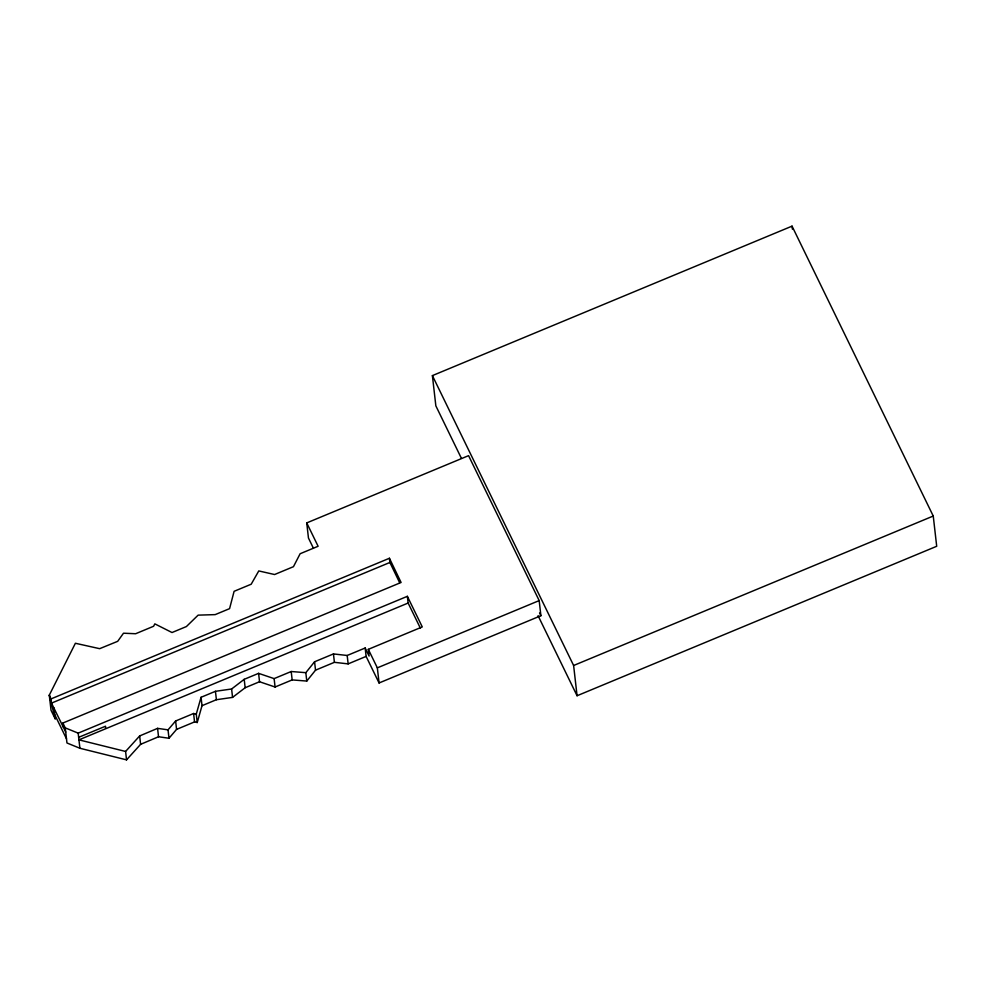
<?xml version="1.0" encoding="UTF-8"?>
<svg xmlns="http://www.w3.org/2000/svg" width="986" height="986" viewBox="0 0 986 986"><rect width="100%" height="100%" fill="white"/><g stroke="black" fill="none" stroke-linecap="round" stroke-linejoin="round"><path stroke-width="1.48" d="M65.236 727.865L66.962 742.988L79.903 748.263L126.541 759.861L140.604 744.331L158.536 736.752L168.988 738.255L176.568 729.393L194.55 721.912L197.237 722.528L196.276 714.123L201.058 697.287L215.441 691.309L231.611 688.992L244.195 679.329L258.591 673.352L274.12 678.615L291.203 671.515L305.82 672.674L314.571 661.779L333.453 653.928L347.183 655.48L365.165 648.012L369.084 656.06L368.32 649.343L422.267 626.911L407.354 596.32L78.177 733.14L65.236 727.865L62.882 723.034L401.092 582.467L389.421 558.261L51.013 698.914L51.494 703.117L65.717 732.068M197.237 722.528L202.007 705.693L201.058 697.287M202.007 705.693L216.402 699.715L232.56 697.398L245.157 687.735L259.54 681.745L275.082 687.008L292.164 679.909L306.782 681.067L315.532 670.172L334.402 662.321L348.144 663.886L366.114 656.405L365.165 648.012M168.988 738.255L168.027 729.85L175.619 720.988L193.601 713.507L196.276 714.123M126.541 759.861L125.592 751.455L139.655 735.938L157.575 728.358L168.027 729.85M461.399 458.317L435.849 405.862L432.398 375.617L792.041 226.139L933.249 516.035L936.7 546.281L577.069 695.746L538.06 615.683M313.425 548.241L308.458 538.036L306.732 522.913L468.572 455.655L539.182 600.597L540.895 615.72L379.068 682.978L366.114 656.405M51.494 703.117L389.889 562.464L389.421 558.261M407.354 596.32L408.13 603.038L78.942 739.857L125.592 751.455M379.068 682.978L377.342 667.855L539.182 600.597M577.069 695.746L573.618 665.501L933.249 516.035M78.658 737.331L105.527 726.214L105.601 728.284M432.398 375.617L573.618 665.501M539.552 612.959L540.895 615.72M408.13 603.038L420.443 628.316M306.732 522.913L318.108 546.269L300.126 553.738L293.458 566.679L274.576 574.53L258.776 570.931L251.196 584.217L234.101 591.317L229.578 608.645L215.182 614.623L198.137 615.141L186.403 626.554L172.02 632.531L154.827 623.867L153.606 626.258L135.624 633.739L123.496 633.209L117.691 641.319L99.66 648.677L75.392 643.266L49.3 695.142L51.025 710.265L55.191 718.831L53.947 707.911M368.32 649.343L377.342 667.855M54.711 714.628L66.481 738.785M389.889 562.464L399.613 582.627M51.013 698.914L49.3 695.142L55.191 718.831M792.041 226.139L792.387 229.171M347.183 655.48L348.144 663.886M333.453 653.928L334.402 662.321M314.571 661.779L315.532 670.172M305.82 672.674L306.782 681.067M291.203 671.515L292.164 679.909M274.12 678.615L275.082 687.008M258.591 673.352L259.54 681.745M244.195 679.329L245.157 687.735M231.611 688.992L232.56 697.398M215.441 691.309L216.402 699.715M193.601 713.507L194.55 721.912M175.619 720.988L176.568 729.393M157.575 728.358L158.536 736.752M139.655 735.938L140.604 744.331M78.177 733.14L79.903 748.263M62.882 723.034L63.363 727.237"/></g></svg>
